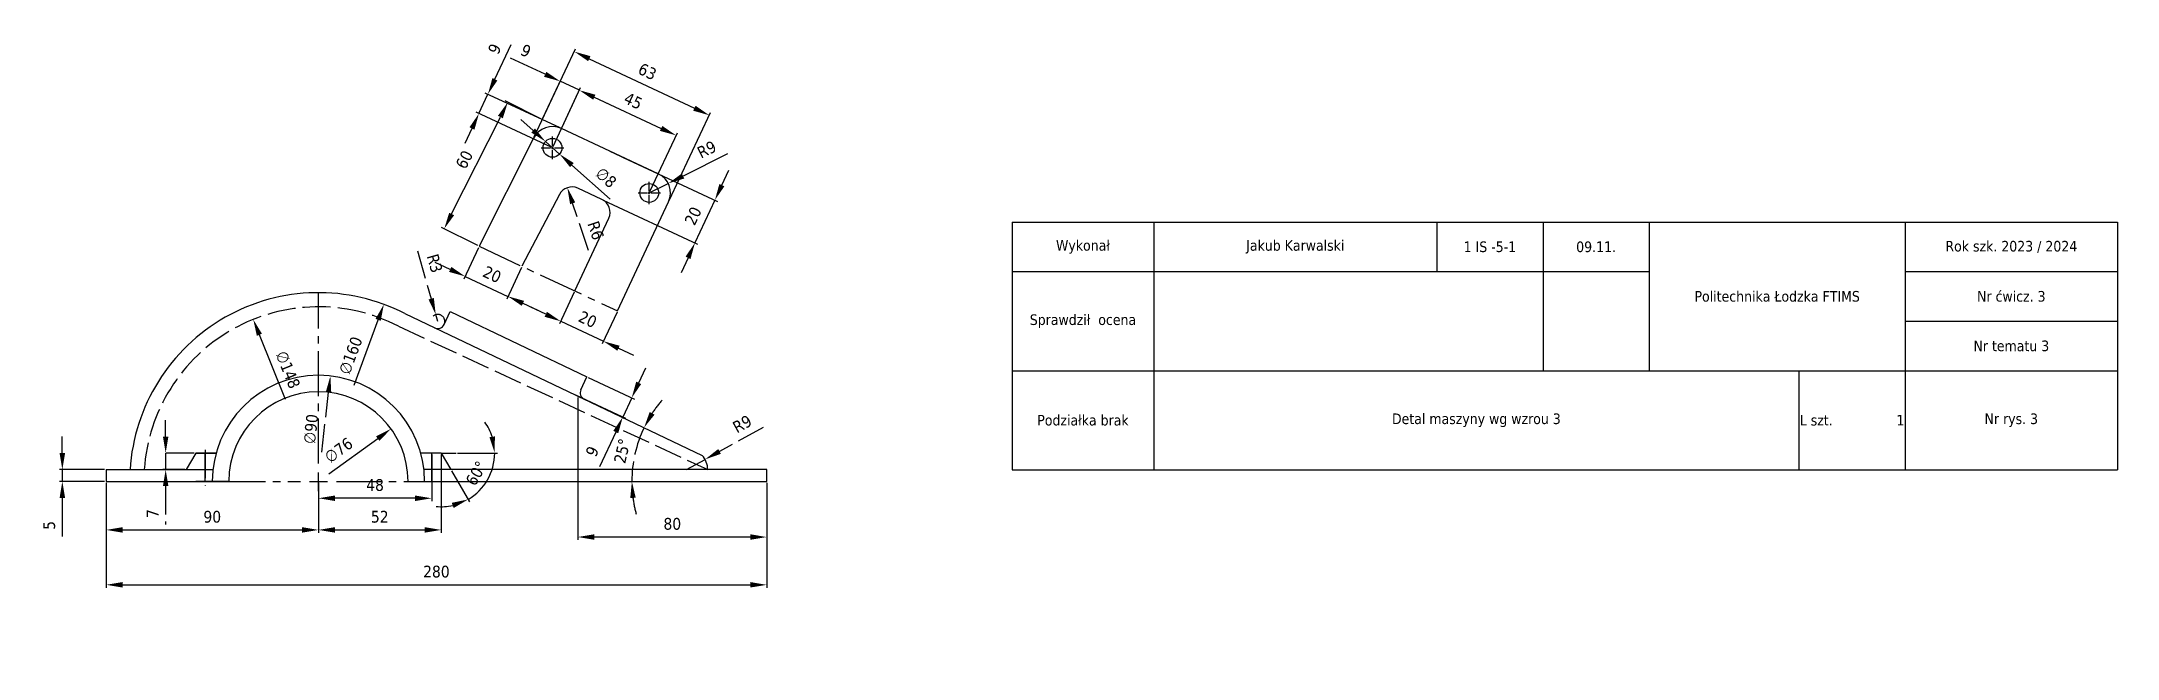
# Model space of a CAD drawing. Header units: millimetres. Extents: x 21 to 901, y -10 to 251.
import ezdxf

# ---------------------------------------------------------------- set-up
doc = ezdxf.new("R2010")
doc.units = ezdxf.units.MM
for name, pattern in [('ACAD_ISO02W100', [15, 12, -3]), ('ACAD_ISO10W100', [18, 12, -3, 0, -3]), ('CENTER2', [28.575, 19.05, -3.175, 3.175, -3.175])]:
    doc.linetypes.add(name, pattern=pattern)
for name, color, linetype in [('OŚ', 10, 'ACAD_ISO10W100'), ('Wymiary', 170, 'ACAD_ISO02W100'), ('WymiaryPrze', 170, 'ACAD_ISO02W100')]:
    doc.layers.add(name, color=color, linetype=linetype)
doc.styles.get("Standard").update_dxf_attribs({"font": 'tahoma.ttf'})
doc.dimstyles.new('Opisowy', dxfattribs={"dimscale": 0, "dimtxt": 5, "dimasz": 7, "dimexe": 1.25, "dimexo": 0.625, "dimgap": 3, "dimtad": 1, "dimtxsty": 'Standard', "dimcen": 2.5, "dimadec": 0, "dimazin": 0, "dimtfac": 1, "dimtmove": 0, "dimatfit": 3, "dimfxl": 1, "dimarcsym": 0})

# ---------------------------------------------------------------- blocks, each defined once
blk = doc.blocks.new('*D4')
at = {"layer": 'Defpoints', "color": 0, "linetype": 'ByBlock', "transparency": 16777216}
for p in [(206.17, 164.25), (224.29, 155.79), (218.35, 143.05)]:
    blk.add_point(p, dxfattribs=at)
at = {"layer": 'Wymiary', "color": 0, "linetype": 'ByBlock', "lineweight": -2, "transparency": 16777216}
for p, q in [((205.91, 163.68), (199.69, 150.37)), ((193.88, 154.47), (187.54, 157.43)), ((200.22, 151.51), (218.35, 143.05)), ((224.03, 155.22), (217.82, 141.91)), ((224.69, 140.09), (231.03, 137.13))]:
    blk.add_line(p, q, dxfattribs=at)
at = {"layer": 'Wymiary', "color": 0, "linetype": 'ByBlock', "transparency": 16777216}
for points in [[(194.37, 155.52), (193.39, 153.41), (200.22, 151.51)], [(225.18, 141.14), (224.2, 139.03), (218.35, 143.05)]]:
    blk.add_solid(points, dxfattribs=at)
at = {"layer": 'Wymiary', "color": 0, "linetype": 'ByBlock', "transparency": 16777216, "insert": (211.63, 152.31), "char_height": 5, "attachment_point": 5, "rotation": 334.97709}
blk.add_mtext('20', dxfattribs=at)
blk = doc.blocks.new('*D5')
at = {"layer": 'Defpoints', "color": 0, "linetype": 'ByBlock', "transparency": 16777216}
for p in [(246.73, 145.31), (264.85, 136.86), (258.86, 124.01)]:
    blk.add_point(p, dxfattribs=at)
at = {"layer": 'Wymiary', "color": 0, "linetype": 'ByBlock', "lineweight": -2, "transparency": 16777216}
for p, q in [((246.47, 144.75), (240.21, 131.34)), ((234.4, 135.44), (228.05, 138.4)), ((240.74, 132.47), (258.86, 124.01)), ((264.59, 136.29), (258.33, 122.88)), ((265.2, 121.05), (271.55, 118.09))]:
    blk.add_line(p, q, dxfattribs=at)
at = {"layer": 'Wymiary', "color": 0, "linetype": 'ByBlock', "transparency": 16777216}
for points in [[(234.89, 136.49), (233.9, 134.38), (240.74, 132.47)], [(265.7, 122.11), (264.71, 120), (258.86, 124.01)]]:
    blk.add_solid(points, dxfattribs=at)
at = {"layer": 'Wymiary', "color": 0, "linetype": 'ByBlock', "transparency": 16777216, "insert": (252.15, 133.28), "char_height": 5, "attachment_point": 5, "rotation": 334.97709}
blk.add_mtext('20', dxfattribs=at)
blk = doc.blocks.new('*D6')
at = {"layer": 'Defpoints', "color": 0, "linetype": 'ByBlock', "transparency": 16777216}
for p in [(29.47, 64.61), (48.02, 69.61), (48.02, 64.61)]:
    blk.add_point(p, dxfattribs=at)
at = {"layer": 'Wymiary', "color": 0, "linetype": 'ByBlock', "lineweight": -2, "transparency": 16777216}
for p, q in [((29.47, 76.61), (29.47, 83.61)), ((47.39, 69.61), (28.22, 69.61)), ((47.39, 64.61), (28.22, 64.61)), ((29.47, 69.61), (29.47, 64.61)), ((29.47, 57.61), (29.47, 41.29))]:
    blk.add_line(p, q, dxfattribs=at)
at = {"layer": 'Wymiary', "color": 0, "linetype": 'ByBlock', "transparency": 16777216}
for points in [[(28.31, 76.61), (30.64, 76.61), (29.47, 69.61)], [(28.31, 57.61), (30.64, 57.61), (29.47, 64.61)]]:
    blk.add_solid(points, dxfattribs=at)
at = {"layer": 'Wymiary', "color": 0, "linetype": 'ByBlock', "transparency": 16777216, "insert": (23.93, 45.95), "char_height": 5, "attachment_point": 5, "rotation": 90}
blk.add_mtext('5', dxfattribs=at)
blk = doc.blocks.new('*D11')
at = {"layer": 'Defpoints', "color": 0, "linetype": 'ByBlock', "transparency": 16777216}
for p in [(48.02, 64.61), (138.02, 64.61), (138.02, 44.05)]:
    blk.add_point(p, dxfattribs=at)
at = {"layer": 'Wymiary', "color": 0, "linetype": 'ByBlock', "lineweight": -2, "transparency": 16777216}
for p, q in [((48.02, 63.98), (48.02, 42.8)), ((138.02, 63.98), (138.02, 42.8)), ((55.02, 44.05), (131.02, 44.05))]:
    blk.add_line(p, q, dxfattribs=at)
at = {"layer": 'Wymiary', "color": 0, "linetype": 'ByBlock', "transparency": 16777216}
for points in [[(55.02, 45.22), (55.02, 42.89), (48.02, 44.05)], [(131.02, 45.22), (131.02, 42.89), (138.02, 44.05)]]:
    blk.add_solid(points, dxfattribs=at)
at = {"layer": 'Wymiary', "color": 0, "linetype": 'ByBlock', "transparency": 16777216, "insert": (93.02, 49.6), "char_height": 5, "attachment_point": 5}
blk.add_mtext('90', dxfattribs=at)
blk = doc.blocks.new('*D12')
at = {"layer": 'Defpoints', "color": 0, "linetype": 'ByBlock', "transparency": 16777216}
for p in [(190.02, 76.61), (138.02, 64.61), (190.02, 44.05)]:
    blk.add_point(p, dxfattribs=at)
at = {"layer": 'Wymiary', "color": 0, "linetype": 'ByBlock', "lineweight": -2, "transparency": 16777216}
for p, q in [((190.02, 75.98), (190.02, 42.8)), ((138.02, 63.98), (138.02, 42.8)), ((145.02, 44.05), (183.02, 44.05))]:
    blk.add_line(p, q, dxfattribs=at)
at = {"layer": 'Wymiary', "color": 0, "linetype": 'ByBlock', "transparency": 16777216}
for points in [[(145.02, 45.22), (145.02, 42.89), (138.02, 44.05)], [(183.02, 45.22), (183.02, 42.89), (190.02, 44.05)]]:
    blk.add_solid(points, dxfattribs=at)
at = {"layer": 'Wymiary', "color": 0, "linetype": 'ByBlock', "transparency": 16777216, "insert": (164.02, 49.6), "char_height": 5, "attachment_point": 5}
blk.add_mtext('52', dxfattribs=at)
blk = doc.blocks.new('*D13')
at = {"layer": 'Defpoints', "color": 0, "linetype": 'ByBlock', "transparency": 16777216}
for p in [(186.02, 76.61), (138.02, 64.61), (138.02, 57.47)]:
    blk.add_point(p, dxfattribs=at)
at = {"layer": 'Wymiary', "color": 0, "linetype": 'ByBlock', "lineweight": -2, "transparency": 16777216}
for p, q in [((186.02, 75.98), (186.02, 56.22)), ((138.02, 63.98), (138.02, 56.22)), ((179.02, 57.47), (145.02, 57.47))]:
    blk.add_line(p, q, dxfattribs=at)
at = {"layer": 'Wymiary', "color": 0, "linetype": 'ByBlock', "transparency": 16777216}
for points in [[(145.02, 58.64), (145.02, 56.31), (138.02, 57.47)], [(179.02, 58.64), (179.02, 56.31), (186.02, 57.47)]]:
    blk.add_solid(points, dxfattribs=at)
at = {"layer": 'Wymiary', "color": 0, "linetype": 'ByBlock', "transparency": 16777216, "insert": (162.02, 63.03), "char_height": 5, "attachment_point": 5}
blk.add_mtext('48', dxfattribs=at)
blk = doc.blocks.new('*D14')
at = {"layer": 'Defpoints', "color": 0, "linetype": 'ByBlock', "transparency": 16777216}
for p in [(48.02, 64.61), (328.02, 64.61), (328.02, 20.79)]:
    blk.add_point(p, dxfattribs=at)
at = {"layer": 'Wymiary', "color": 0, "linetype": 'ByBlock', "lineweight": -2, "transparency": 16777216}
for p, q in [((48.02, 63.98), (48.02, 19.54)), ((328.02, 63.98), (328.02, 19.54)), ((55.02, 20.79), (321.02, 20.79))]:
    blk.add_line(p, q, dxfattribs=at)
at = {"layer": 'Wymiary', "color": 0, "linetype": 'ByBlock', "transparency": 16777216}
for points in [[(55.02, 21.96), (55.02, 19.63), (48.02, 20.79)], [(321.02, 21.96), (321.02, 19.63), (328.02, 20.79)]]:
    blk.add_solid(points, dxfattribs=at)
at = {"layer": 'Wymiary', "color": 0, "linetype": 'ByBlock', "transparency": 16777216, "insert": (188.02, 26.35), "char_height": 5, "attachment_point": 5}
blk.add_mtext('280', dxfattribs=at)
blk = doc.blocks.new('*D15')
at = {"layer": 'Defpoints', "color": 0, "linetype": 'ByBlock', "transparency": 16777216}
for p in [(251.82, 108.9), (248.02, 100.74), (267.01, 91.89)]:
    blk.add_point(p, dxfattribs=at)
at = {"layer": 'Wymiary', "color": 0, "linetype": 'ByBlock', "lineweight": -2, "transparency": 16777216}
for p, q in [((252.39, 108.64), (271.95, 99.51)), ((273.77, 106.39), (276.73, 112.73)), ((248.58, 100.48), (268.14, 91.36)), ((270.81, 100.04), (267.01, 91.89)), ((264.05, 85.54), (257.17, 70.78))]:
    blk.add_line(p, q, dxfattribs=at)
at = {"layer": 'Wymiary', "color": 0, "linetype": 'ByBlock', "transparency": 16777216}
for points in [[(272.72, 106.88), (274.83, 105.89), (270.81, 100.04)], [(262.99, 86.03), (265.11, 85.05), (267.01, 91.89)]]:
    blk.add_solid(points, dxfattribs=at)
at = {"layer": 'Wymiary', "color": 0, "linetype": 'ByBlock', "transparency": 16777216, "insert": (254.1, 77.33), "char_height": 5, "attachment_point": 5, "rotation": 65}
blk.add_mtext('9', dxfattribs=at)
blk = doc.blocks.new('*D16')
at = {"layer": 'Defpoints', "color": 0, "linetype": 'ByBlock', "transparency": 16777216}
for p in [(248.02, 100.74), (328.02, 64.61), (248.02, 41.04)]:
    blk.add_point(p, dxfattribs=at)
at = {"layer": 'Wymiary', "color": 0, "linetype": 'ByBlock', "lineweight": -2, "transparency": 16777216}
for p, q in [((248.02, 100.12), (248.02, 39.79)), ((328.02, 63.98), (328.02, 39.79)), ((321.02, 41.04), (255.02, 41.04))]:
    blk.add_line(p, q, dxfattribs=at)
at = {"layer": 'Wymiary', "color": 0, "linetype": 'ByBlock', "transparency": 16777216}
for points in [[(255.02, 42.21), (255.02, 39.87), (248.02, 41.04)], [(321.02, 42.21), (321.02, 39.87), (328.02, 41.04)]]:
    blk.add_solid(points, dxfattribs=at)
at = {"layer": 'Wymiary', "color": 0, "linetype": 'ByBlock', "transparency": 16777216, "insert": (288.02, 46.59), "char_height": 5, "attachment_point": 5}
blk.add_mtext('80', dxfattribs=at)
blk = doc.blocks.new('*D17')
at = {"layer": 'Defpoints', "color": 0, "transparency": 16777216}
for p in [(174.65, 135.73), (273.2, 80.07), (300.72, 75.61), (176.02, 64.61), (328.02, 64.61)]:
    blk.add_point(p, dxfattribs=at)
at = {"layer": 'Wymiary', "color": 0, "lineweight": -2, "transparency": 16777216}
for start, end in [(139.33258, 146.91907), (154.50555, 180), (187.58648, 195.17297)]:
    blk.add_arc((323.79, 64.61), 52.91, start, end, dxfattribs=at)
at = {"layer": 'Wymiary', "color": 0, "transparency": 16777216}
for points in [[(280.48, 92.91), (278.44, 94.06), (276.04, 87.38)], [(270.19, 57.55), (272.51, 57.7), (270.89, 64.61)]]:
    blk.add_solid(points, dxfattribs=at)
at = {"layer": 'Wymiary', "color": 0, "transparency": 16777216, "insert": (266.77, 77.51), "char_height": 5, "attachment_point": 5, "rotation": 77.25278}
blk.add_mtext('25°', dxfattribs=at)
blk = doc.blocks.new('*D18')
at = {"layer": 'Defpoints', "color": 0, "linetype": 'ByBlock', "transparency": 16777216}
for p in [(190.02, 76.61), (190.02, 76.61), (196.37, 76.61), (194.1, 69.61), (207.46, 62.05)]:
    blk.add_point(p, dxfattribs=at)
at = {"layer": 'Wymiary', "color": 0, "linetype": 'ByBlock', "lineweight": -2, "transparency": 16777216}
for p, q in [((196.99, 76.61), (213.99, 76.61)), ((194.41, 69.07), (202.09, 55.9))]:
    blk.add_line(p, q, dxfattribs=at)
for start, end in [(17.72342, 35.44684), (300.24818, 0), (264.80134, 282.52476)]:
    blk.add_arc((190.02, 76.61), 22.72, start, end, dxfattribs=at)
at = {"layer": 'Wymiary', "color": 0, "linetype": 'ByBlock', "transparency": 16777216}
for points in [[(212.81, 83.7), (210.5, 83.35), (212.74, 76.61)], [(194.52, 55.52), (195.37, 53.34), (201.46, 56.98)]]:
    blk.add_solid(points, dxfattribs=at)
at = {"layer": 'Wymiary', "color": 0, "linetype": 'ByBlock', "transparency": 16777216, "insert": (204.9, 68.06), "char_height": 5, "attachment_point": 5, "rotation": 60.12409}
blk.add_mtext('60°', dxfattribs=at)
blk = doc.blocks.new('*D19')
at = {"layer": 'Defpoints', "color": 0, "transparency": 16777216}
for p in [(86.02, 76.61), (73.27, 69.61), (81.97, 69.61)]:
    blk.add_point(p, dxfattribs=at)
at = {"layer": 'Wymiary', "color": 0, "lineweight": -2, "transparency": 16777216}
for p, q in [((73.27, 83.61), (73.27, 90.61)), ((85.39, 76.61), (72.02, 76.61)), ((73.27, 76.61), (73.27, 69.61)), ((81.35, 69.61), (72.02, 69.61)), ((73.27, 62.61), (73.27, 46.37))]:
    blk.add_line(p, q, dxfattribs=at)
at = {"layer": 'Wymiary', "color": 0, "transparency": 16777216}
for points in [[(72.11, 83.61), (74.44, 83.61), (73.27, 76.61)], [(72.11, 62.61), (74.44, 62.61), (73.27, 69.61)]]:
    blk.add_solid(points, dxfattribs=at)
at = {"layer": 'Wymiary', "color": 0, "transparency": 16777216, "insert": (67.77, 50.99), "char_height": 5, "attachment_point": 5, "rotation": 90}
blk.add_mtext('7', dxfattribs=at)
blk = doc.blocks.new('*D20')
at = {"layer": 'Defpoints', "color": 0, "transparency": 16777216}
for p in [(187.75, 135.3), (188.58, 132.41)]:
    blk.add_point(p, dxfattribs=at)
at = {"layer": 'Wymiary', "color": 0, "lineweight": -2, "transparency": 16777216}
for p, q in [((180.03, 162.27), (185.82, 142.02)), ((188.58, 132.41), (187.75, 135.3))]:
    blk.add_line(p, q, dxfattribs=at)
blk.add_arc((188.58, 132.41), 3, 346.93662, 129.84625, dxfattribs=at)
at = {"layer": 'Wymiary', "color": 0, "transparency": 16777216}
blk.add_solid([(186.94, 142.35), (184.7, 141.7), (187.75, 135.3)], dxfattribs=at)
at = {"layer": 'Wymiary', "color": 0, "transparency": 16777216, "insert": (187.3, 157.04), "char_height": 5, "attachment_point": 5, "rotation": 285.97301}
blk.add_mtext('R3', dxfattribs=at)
blk = doc.blocks.new('*D21')
at = {"layer": 'Defpoints', "color": 0, "transparency": 16777216}
for p in [(301.9, 73.94), (294.02, 69.61)]:
    blk.add_point(p, dxfattribs=at)
at = {"layer": 'Wymiary', "color": 0, "lineweight": -2, "transparency": 16777216}
for p, q in [((326.5, 87.46), (308.04, 77.31)), ((294.02, 69.61), (301.9, 73.94))]:
    blk.add_line(p, q, dxfattribs=at)
at = {"layer": 'Wymiary', "color": 0, "transparency": 16777216}
blk.add_solid([(307.48, 78.34), (308.6, 76.29), (301.9, 73.94)], dxfattribs=at)
at = {"layer": 'Wymiary', "color": 0, "transparency": 16777216, "insert": (317.66, 88.94), "char_height": 5, "attachment_point": 5, "rotation": 28.79291}
blk.add_mtext('R9', dxfattribs=at)
blk = doc.blocks.new('*D22')
at = {"layer": 'Defpoints', "color": 0, "linetype": 'ByBlock', "transparency": 16777216}
for p in [(165.75, 139.65), (110.28, -10.43)]:
    blk.add_point(p, dxfattribs=at)
at = {"layer": 'Wymiary', "color": 0, "linetype": 'ByBlock', "lineweight": -2, "transparency": 16777216}
blk.add_line((153.11, 105.44), (163.32, 133.08), dxfattribs=at)
at = {"layer": 'Wymiary', "color": 0, "linetype": 'ByBlock', "transparency": 16777216}
blk.add_solid([(162.23, 133.49), (164.42, 132.68), (165.75, 139.65)], dxfattribs=at)
at = {"layer": 'Wymiary', "color": 0, "linetype": 'ByBlock', "transparency": 16777216, "insert": (151.66, 117.95), "char_height": 5, "attachment_point": 5, "rotation": 69.71417}
blk.add_mtext('∅160', dxfattribs=at)
blk = doc.blocks.new('*D23')
at = {"layer": 'Defpoints', "color": 0, "linetype": 'ByBlock', "transparency": 16777216}
for p in [(110.39, 133.26), (165.64, -4.04)]:
    blk.add_point(p, dxfattribs=at)
at = {"layer": 'Wymiary', "color": 0, "linetype": 'ByBlock', "lineweight": -2, "transparency": 16777216}
blk.add_line((124.01, 99.4), (113, 126.76), dxfattribs=at)
at = {"layer": 'Wymiary', "color": 0, "linetype": 'ByBlock', "transparency": 16777216}
blk.add_solid([(114.08, 127.2), (111.92, 126.33), (110.39, 133.26)], dxfattribs=at)
at = {"layer": 'Wymiary', "color": 0, "linetype": 'ByBlock', "transparency": 16777216, "insert": (125.1, 111.96), "char_height": 5, "attachment_point": 5, "rotation": 291.92199}
blk.add_mtext('∅148', dxfattribs=at)
blk = doc.blocks.new('*D24')
at = {"layer": 'Defpoints', "color": 0, "linetype": 'ByBlock', "transparency": 16777216}
for p in [(168.81, 86.88), (107.22, 42.34)]:
    blk.add_point(p, dxfattribs=at)
at = {"layer": 'Wymiary', "color": 0, "linetype": 'ByBlock', "lineweight": -2, "transparency": 16777216}
blk.add_line((142.39, 67.77), (163.13, 82.78), dxfattribs=at)
at = {"layer": 'Wymiary', "color": 0, "linetype": 'ByBlock', "transparency": 16777216}
blk.add_solid([(162.45, 83.72), (163.82, 81.83), (168.81, 86.88)], dxfattribs=at)
at = {"layer": 'Wymiary', "color": 0, "linetype": 'ByBlock', "transparency": 16777216, "insert": (146.59, 77.84), "char_height": 5, "attachment_point": 5, "rotation": 35.8758}
blk.add_mtext('∅76', dxfattribs=at)
blk = doc.blocks.new('*D25')
at = {"layer": 'Defpoints', "color": 0, "transparency": 16777216}
for p in [(143.09, 109.32), (132.94, 19.9)]:
    blk.add_point(p, dxfattribs=at)
at = {"layer": 'Wymiary', "color": 0, "lineweight": -2, "transparency": 16777216}
blk.add_line((139.41, 76.94), (142.3, 102.37), dxfattribs=at)
at = {"layer": 'Wymiary', "color": 0, "transparency": 16777216}
blk.add_solid([(141.14, 102.5), (143.46, 102.23), (143.09, 109.32)], dxfattribs=at)
at = {"layer": 'Wymiary', "color": 0, "transparency": 16777216, "insert": (134.81, 86.82), "char_height": 5, "attachment_point": 5, "rotation": 83.52719}
blk.add_mtext('∅90', dxfattribs=at)
blk = doc.blocks.new('*D26')
at = {"layer": 'Defpoints', "color": 0, "transparency": 16777216}
for p in [(243.53, 189.11), (245.46, 183.42)]:
    blk.add_point(p, dxfattribs=at)
at = {"layer": 'Wymiary', "color": 0, "lineweight": -2, "transparency": 16777216}
blk.add_line((252.55, 162.53), (245.78, 182.48), dxfattribs=at)
at = {"layer": 'Wymiary', "color": 0, "transparency": 16777216}
blk.add_solid([(246.89, 182.85), (244.68, 182.1), (243.53, 189.11)], dxfattribs=at)
at = {"layer": 'Wymiary', "color": 0, "transparency": 16777216, "insert": (255.55, 170.97), "char_height": 5, "attachment_point": 5, "rotation": 288.73826}
blk.add_mtext('R6', dxfattribs=at)
blk = doc.blocks.new('*D27')
at = {"layer": 'Defpoints', "color": 0, "linetype": 'ByBlock', "transparency": 16777216}
for p in [(278.25, 186.88), (286.3, 190.91)]:
    blk.add_point(p, dxfattribs=at)
at = {"layer": 'Wymiary', "color": 0, "linetype": 'ByBlock', "lineweight": -2, "transparency": 16777216}
for p, q in [((311.41, 203.46), (292.56, 194.04)), ((278.25, 186.88), (286.3, 190.91))]:
    blk.add_line(p, q, dxfattribs=at)
at = {"layer": 'Wymiary', "color": 0, "linetype": 'ByBlock', "transparency": 16777216}
blk.add_solid([(292.04, 195.08), (293.08, 192.99), (286.3, 190.91)], dxfattribs=at)
at = {"layer": 'Wymiary', "color": 0, "linetype": 'ByBlock', "transparency": 16777216, "insert": (302.63, 205.28), "char_height": 5, "attachment_point": 5, "rotation": 26.56307}
blk.add_mtext('R9', dxfattribs=at)
blk = doc.blocks.new('*D28')
at = {"layer": 'Defpoints', "color": 0, "linetype": 'ByBlock', "transparency": 16777216}
for p in [(234.25, 208.67), (240.22, 203.35)]:
    blk.add_point(p, dxfattribs=at)
at = {"layer": 'Wymiary', "color": 0, "linetype": 'ByBlock', "lineweight": -2, "transparency": 16777216}
for p, q in [((229.02, 213.33), (223.8, 217.99)), ((234.25, 208.67), (240.22, 203.35)), ((261.66, 184.23), (245.44, 198.69))]:
    blk.add_line(p, q, dxfattribs=at)
at = {"layer": 'Wymiary', "color": 0, "linetype": 'ByBlock', "transparency": 16777216}
for points in [[(229.8, 214.2), (228.24, 212.46), (234.25, 208.67)], [(246.22, 199.56), (244.67, 197.82), (240.22, 203.35)]]:
    blk.add_solid(points, dxfattribs=at)
at = {"layer": 'Wymiary', "color": 0, "linetype": 'ByBlock', "transparency": 16777216, "insert": (259.95, 193.38), "char_height": 5, "attachment_point": 5, "rotation": 318.27987}
blk.add_mtext('∅8', dxfattribs=at)
blk = doc.blocks.new('*D29')
at = {"layer": 'Defpoints', "color": 0, "linetype": 'ByBlock', "transparency": 16777216}
for p in [(218.29, 225.31), (233.11, 217.86), (206.17, 164.25)]:
    blk.add_point(p, dxfattribs=at)
at = {"layer": 'Wymiary', "color": 0, "linetype": 'ByBlock', "lineweight": -2, "transparency": 16777216}
for p, q in [((232.56, 218.14), (217.18, 225.87)), ((194.49, 177.95), (215.15, 219.05)), ((205.61, 164.53), (190.23, 172.26))]:
    blk.add_line(p, q, dxfattribs=at)
at = {"layer": 'Wymiary', "color": 0, "linetype": 'ByBlock', "transparency": 16777216}
for points in [[(214.11, 219.58), (216.19, 218.53), (218.29, 225.31)], [(193.45, 178.48), (195.54, 177.43), (191.35, 171.7)]]:
    blk.add_solid(points, dxfattribs=at)
at = {"layer": 'Wymiary', "color": 0, "linetype": 'ByBlock', "transparency": 16777216, "insert": (199.86, 201), "char_height": 5, "attachment_point": 5, "rotation": 63.31677}
blk.add_mtext('60', dxfattribs=at)
blk = doc.blocks.new('*D30')
at = {"layer": 'Defpoints', "color": 0, "linetype": 'ByBlock', "transparency": 16777216}
for p in [(303.72, 219.79), (229.19, 210.05), (286.41, 183.08)]:
    blk.add_point(p, dxfattribs=at)
at = {"layer": 'Wymiary', "color": 0, "linetype": 'ByBlock', "lineweight": -2, "transparency": 16777216}
for p, q in [((229.46, 210.62), (247.03, 247.9)), ((252.83, 243.78), (297.38, 222.78)), ((286.67, 183.64), (304.25, 220.92))]:
    blk.add_line(p, q, dxfattribs=at)
at = {"layer": 'Wymiary', "color": 0, "linetype": 'ByBlock', "transparency": 16777216}
for points in [[(253.33, 244.84), (252.33, 242.72), (246.5, 246.76)], [(297.88, 223.83), (296.89, 221.72), (303.72, 219.79)]]:
    blk.add_solid(points, dxfattribs=at)
at = {"layer": 'Wymiary', "color": 0, "linetype": 'ByBlock', "transparency": 16777216, "insert": (277.48, 238.3), "char_height": 5, "attachment_point": 5, "rotation": 334.76055}
blk.add_mtext('63', dxfattribs=at)
blk = doc.blocks.new('*D7')
at = {"layer": 'Defpoints', "color": 0, "linetype": 'ByBlock', "transparency": 16777216}
for p in [(289.63, 211.27), (237.23, 206.01), (278.25, 186.88)]:
    blk.add_point(p, dxfattribs=at)
at = {"layer": 'Wymiary', "color": 0, "linetype": 'ByBlock', "lineweight": -2, "transparency": 16777216}
for p, q in [((237.5, 206.57), (249.13, 231.54)), ((254.95, 227.44), (283.28, 214.23)), ((278.52, 187.45), (290.15, 212.41))]:
    blk.add_line(p, q, dxfattribs=at)
at = {"layer": 'Wymiary', "color": 0, "linetype": 'ByBlock', "transparency": 16777216}
for points in [[(255.44, 228.5), (254.46, 226.39), (248.61, 230.4)], [(283.78, 215.29), (282.79, 213.18), (289.63, 211.27)]]:
    blk.add_solid(points, dxfattribs=at)
at = {"layer": 'Wymiary', "color": 0, "linetype": 'ByBlock', "transparency": 16777216, "insert": (271.46, 225.86), "char_height": 5, "attachment_point": 5, "rotation": 335}
blk.add_mtext('45', dxfattribs=at)
blk = doc.blocks.new('*D8')
at = {"layer": 'Defpoints', "color": 0, "linetype": 'ByBlock', "transparency": 16777216}
for p in [(240.49, 234.19), (232.91, 217.95), (241.04, 214.17)]:
    blk.add_point(p, dxfattribs=at)
at = {"layer": 'Wymiary', "color": 0, "linetype": 'ByBlock', "lineweight": -2, "transparency": 16777216}
for p, q in [((234.14, 237.15), (219.38, 244.03)), ((233.18, 218.52), (241.01, 235.32)), ((248.61, 230.4), (240.49, 234.19)), ((241.3, 214.73), (249.13, 231.54)), ((254.95, 227.44), (261.29, 224.49))]:
    blk.add_line(p, q, dxfattribs=at)
at = {"layer": 'Wymiary', "color": 0, "linetype": 'ByBlock', "transparency": 16777216}
for points in [[(234.64, 238.2), (233.65, 236.09), (240.49, 234.19)], [(255.44, 228.5), (254.46, 226.39), (248.61, 230.4)]]:
    blk.add_solid(points, dxfattribs=at)
at = {"layer": 'Wymiary', "color": 0, "linetype": 'ByBlock', "transparency": 16777216, "insert": (225.94, 247.1), "char_height": 5, "attachment_point": 5, "rotation": 335}
blk.add_mtext('9', dxfattribs=at)
blk = doc.blocks.new('*D9')
at = {"layer": 'Defpoints', "color": 0, "linetype": 'ByBlock', "transparency": 16777216}
for p in [(209.86, 228.7), (241.04, 214.17), (237.23, 206.01)]:
    blk.add_point(p, dxfattribs=at)
at = {"layer": 'Wymiary', "color": 0, "linetype": 'ByBlock', "lineweight": -2, "transparency": 16777216}
for p, q in [((212.82, 235.05), (219.7, 249.81)), ((240.47, 214.43), (208.73, 229.23)), ((236.67, 206.27), (204.93, 221.07)), ((206.06, 220.54), (209.86, 228.7)), ((203.1, 214.2), (200.14, 207.86))]:
    blk.add_line(p, q, dxfattribs=at)
at = {"layer": 'Wymiary', "color": 0, "linetype": 'ByBlock', "transparency": 16777216}
for points in [[(211.76, 235.54), (213.88, 234.55), (209.86, 228.7)], [(202.04, 214.69), (204.16, 213.71), (206.06, 220.54)]]:
    blk.add_solid(points, dxfattribs=at)
at = {"layer": 'Wymiary', "color": 0, "linetype": 'ByBlock', "transparency": 16777216, "insert": (212.71, 247.95), "char_height": 5, "attachment_point": 5, "rotation": 65}
blk.add_mtext('9', dxfattribs=at)
blk = doc.blocks.new('*D10')
at = {"layer": 'Defpoints', "color": 0, "linetype": 'ByBlock', "transparency": 16777216}
for p in [(266.65, 202.22), (258.2, 184.1), (297.62, 165.72)]:
    blk.add_point(p, dxfattribs=at)
at = {"layer": 'Wymiary', "color": 0, "linetype": 'ByBlock', "lineweight": -2, "transparency": 16777216}
for p, q in [((267.21, 201.96), (307.21, 183.31)), ((309.03, 190.18), (311.99, 196.53)), ((258.77, 183.84), (298.76, 165.19)), ((306.07, 183.84), (297.62, 165.72)), ((294.67, 159.37), (291.71, 153.03))]:
    blk.add_line(p, q, dxfattribs=at)
at = {"layer": 'Wymiary', "color": 0, "linetype": 'ByBlock', "transparency": 16777216}
for points in [[(307.97, 190.67), (310.09, 189.69), (306.07, 183.84)], [(293.61, 159.87), (295.72, 158.88), (297.62, 165.72)]]:
    blk.add_solid(points, dxfattribs=at)
at = {"layer": 'Wymiary', "color": 0, "linetype": 'ByBlock', "transparency": 16777216, "insert": (296.82, 177.12), "char_height": 5, "attachment_point": 5, "rotation": 65}
blk.add_mtext('20', dxfattribs=at)
blk = doc.blocks.new('*U1')
at = {"layer": 'OŚ', "color": 0, "linetype": 'CENTER2', "transparency": 16777216}
for p, q in [((0, 7.6), (0, 80)), ((-41.5, 0), (-7.6, 0)), ((7.6, 0), (41.5, 0)), ((0, -4.09), (0, -3.8))]:
    blk.add_line(p, q, dxfattribs=at)
at = {"layer": 'OŚ', "color": 0, "linetype": 'Continuous', "transparency": 16777216}
for p, q in [((-3.8, 0), (3.8, 0)), ((0, -3.8), (0, 3.8))]:
    blk.add_line(p, q, dxfattribs=at)
blk = doc.blocks.new('*U2')
at = {"layer": 'OŚ', "color": 0, "linetype": 'CENTER2', "transparency": 16777216}
for p, q in [((-4.77, 0), (-0.8, 0)), ((0, 0.8), (0, 4.77)), ((0.8, 0), (4.77, 0)), ((0, -4.77), (0, -0.8))]:
    blk.add_line(p, q, dxfattribs=at)
at = {"layer": 'OŚ', "color": 0, "linetype": 'Continuous', "transparency": 16777216}
for p, q in [((-0.4, 0), (0.4, 0)), ((0, -0.4), (0, 0.4))]:
    blk.add_line(p, q, dxfattribs=at)
blk = doc.blocks.new('*U3')
at = {"layer": 'OŚ', "color": 0, "linetype": 'CENTER2', "transparency": 16777216}
for p, q in [((-4.77, 0), (-0.8, 0)), ((0, 0.8), (0, 4.77)), ((0.8, 0), (4.77, 0)), ((0, -4.77), (0, -0.8))]:
    blk.add_line(p, q, dxfattribs=at)
at = {"layer": 'OŚ', "color": 0, "linetype": 'Continuous', "transparency": 16777216}
for p, q in [((-0.4, 0), (0.4, 0)), ((0, -0.4), (0, 0.4))]:
    blk.add_line(p, q, dxfattribs=at)
blk = doc.blocks.new('*T36')
at = {"color": 0, "linetype": 'ByBlock', "lineweight": -2, "transparency": 16777216}
for p, q in [((0, 0), (468.5, 0)), ((0, 0), (0, -105)), ((60, 0), (60, -105)), ((180, 0), (180, -21)), ((225, 0), (225, -63)), ((270, 0), (270, -63)), ((378.5, 0), (378.5, -105)), ((468.5, 0), (468.5, -105)), ((0, -21), (270, -21)), ((378.5, -21), (468.5, -21)), ((378.5, -42), (468.5, -42)), ((0, -63), (468.5, -63)), ((333.5, -63), (333.5, -105)), ((0, -105), (468.5, -105))]:
    blk.add_line(p, q, dxfattribs=at)
at = {"color": 0, "transparency": 16777216, "char_height": 4.5, "attachment_point": 5}
for s, insert, width in [('{\\fTahoma|b0|i0|c0|p34;Wykonał}', (30, -10.5), 57), ('Jakub Karwalski', (120, -10.5), 117), ('1 IS -5-1', (202.5, -10.5), 42), ('09.11.', (247.5, -10.5), 42), ('Rok szk. 2023 / 2024', (423.5, -10.5), 87), ('Politechnika Łodzka FTIMS', (324.25, -31.5), 105.5), ('Nr ćwicz. 3', (423.5, -31.5), 87), ('Sprawdził  ocena', (30, -42), 57), ('Nr tematu 3', (423.5, -52.5), 87), ('Podziałka brak', (30, -84), 57), ('Detal maszyny wg wzrou 3', (196.75, -84), 270.5), ('L szt.                1', (356, -84), 42), ('Nr rys. 3', (423.5, -84), 87)]:
    blk.add_mtext(s, dxfattribs=dict(at, insert=insert, width=width))

msp = doc.modelspace()

# ---------------------------------------------------------------- linework, layer by layer
for p, q in [((282.055, 195.037), (241.035, 214.165)), ((229.19, 210.05), (206.171, 164.249)), ((261.545, 204.601), (282.055, 195.037)), ((240.139, 186.196), (224.294, 155.789)), ((258.199, 184.103), (247.995, 188.861)), ((246.732, 145.315), (261.101, 176.129)), ((264.855, 136.855), (286.408, 183.077)), ((191.294, 131.143), (193.819, 136.557)), ((193.819, 136.557), (251.819, 108.9)), ((249.272, 103.438), (251.819, 108.9)), ((267.011, 91.885), (247.147, 101.157)), ((190.015, 76.609), (186.015, 76.609))]:
    msp.add_line(p, q)
for centre in [(237.232, 206.009), (278.252, 186.881)]:
    msp.add_circle(centre, 4)
for centre, radius, start, end in [((237.232, 206.009), 9, 65, 153.316767), ((278.252, 186.881), 9, 335, 65), ((245.459, 183.423), 6, 65, 152.476517), ((255.663, 178.665), 6, 335, 65), ((188.575, 132.411), 3, 244.505552, 335), ((251.991, 102.171), 3, 155, 244.505552), ((294.015, 69.609), 9, 0, 41.810315)]:
    msp.add_arc(centre, radius, start, end)
at = {"layer": 'Defpoints'}
for p, q in [((174.648, 135.728), (300.723, 75.609)), ((86.015, 76.609), (81.974, 69.609)), ((86.015, 76.609), (94.645, 76.609)), ((94.645, 76.609), (86.015, 76.609)), ((190.015, 76.609), (181.386, 76.609)), ((190.015, 76.609), (194.097, 69.609)), ((48.015, 69.609), (48.015, 64.609)), ((48.015, 69.609), (93.294, 69.609)), ((48.015, 64.609), (93.015, 64.609)), ((48.015, 64.609), (100.015, 64.609)), ((100.015, 64.609), (86.015, 64.609)), ((176.015, 64.609), (328.015, 64.609)), ((176.015, 64.609), (190.015, 64.609)), ((217.859, 69.609), (182.737, 69.609)), ((248.015, 69.609), (217.859, 69.609)), ((328.015, 69.609), (248.015, 69.609)), ((328.015, 69.609), (303.015, 69.609)), ((328.015, 64.609), (328.015, 69.609))]:
    msp.add_line(p, q, dxfattribs=at)
for radius, start, end in [(80, 62.747731, 176.416678), (45, 0, 180), (38, 0, 180)]:
    msp.add_arc((138.015, 64.609), radius, start, end, dxfattribs=at)
at = {"layer": 'OŚ', "linetype": 'CENTER2'}
msp.add_line((206.171, 164.249), (264.855, 136.855), dxfattribs=at)
at = {"layer": 'OŚ'}
for p, q in [((90.015, 64.609), (90.015, 77.985)), ((90.015, 77.985), (90.015, 61.492)), ((186.015, 76.609), (186.015, 62.488))]:
    msp.add_line(p, q, dxfattribs=at)
at = {"layer": 'Wymiary'}
msp.add_line((190.015, 76.609), (196.366, 76.609), dxfattribs=at)
at = {"layer": 'WymiaryPrze'}
msp.add_line((171.901, 130.394), (303.015, 69.609), dxfattribs=at)
msp.add_arc((138.015, 64.609), 74, 62.747731, 176.125712, dxfattribs=at)

# ---------------------------------------------------------------- block references
msp.add_blockref('*T36', (432.078, 174.52))
at = {"layer": 'OŚ', "linetype": 'CENTER2'}
for name, p in [('*U2', (237.232, 206.009)), ('*U3', (278.252, 186.881)), ('*U1', (138.015, 64.609))]:
    msp.add_blockref(name, p, dxfattribs=at)

# ---------------------------------------------------------------- dimensions: what is measured, and where the dimension line sits
at = {"layer": 'Wymiary', "linetype": 'ByBlock'}
for p1, p2, distance, picture, middle in [((237.232, 206.009), (241.035, 214.165), 34.396, '*D9', (212.708, 247.946)), ((206.171, 164.249), (233.115, 217.859), 16.588, '*D29', (199.859, 200.996)), ((206.171, 164.249), (224.294, 155.789), -14.062, '*D4', (211.633, 152.308)), ((246.732, 145.315), (264.855, 136.855), -14.171, '*D5', (252.148, 133.276)), ((251.819, 108.9), (248.015, 100.743), 20.959, '*D15', (254.099, 77.335))]:
    dim = msp.add_aligned_dim(p1=p1, p2=p2, distance=distance, dimstyle='Opisowy', override={"dimtxt": 5, "dimasz": 7, "dimgap": 3}, dxfattribs=at)
    dim.commit()
    dim.dimension.update_dxf_attribs({"geometry": picture, "text_midpoint": middle})
for p1, p2, distance, text, picture, middle in [((241.035, 214.165), (232.915, 217.952), -17.916, '9', '*D8', (225.936, 247.101)), ((229.19, 210.05), (286.408, 183.077), 40.59, '63', '*D30', (277.475, 238.303)), ((237.232, 206.009), (278.252, 186.881), 26.916, '45', '*D7', (271.459, 225.862)), ((266.648, 202.222), (258.199, 184.103), 43.502, '20', '*D10', (296.817, 177.125))]:
    dim = msp.add_aligned_dim(p1=p1, p2=p2, distance=distance, text=text, dimstyle='Opisowy', override={"dimtxt": 5, "dimasz": 7, "dimgap": 3}, dxfattribs=at)
    dim.commit()
    dim.dimension.update_dxf_attribs({"geometry": picture, "text_midpoint": middle})
dim = msp.add_diameter_dim_2p(p1=(234.246, 208.671), p2=(240.217, 203.347), dimstyle='Opisowy', override={"dimtxt": 5, "dimasz": 7, "dimgap": 3}, dxfattribs=at)
dim.commit()
dim.dimension.update_dxf_attribs({"geometry": '*D28', "text_midpoint": (259.952, 193.378)})
dim = msp.add_radius_dim(center=(278.252, 186.881), mpoint=(286.302, 190.905), dimstyle='Opisowy', override={"dimtxt": 5, "dimasz": 7, "dimgap": 3}, dxfattribs=at)
dim.commit()
dim.dimension.update_dxf_attribs({"geometry": '*D27', "text_midpoint": (302.634, 205.279)})
at = {"layer": 'Wymiary'}
dim = msp.add_radius_dim(center=(245.459, 183.423), mpoint=(243.532, 189.105), dimstyle='Opisowy', override={"dimtxt": 5, "dimasz": 7, "dimgap": 3}, dxfattribs=at)
dim.commit()
dim.dimension.update_dxf_attribs({"geometry": '*D26', "text_midpoint": (250.288, 169.19), "dimtype": 164})
for center, mpoint, picture, middle in [((188.575, 132.411), (187.75, 135.295), '*D20', (187.302, 157.043)), ((294.015, 69.609), (301.903, 73.943), '*D21', (317.664, 88.942))]:
    dim = msp.add_radius_dim(center=center, mpoint=mpoint, dimstyle='Opisowy', override={"dimtxt": 5, "dimasz": 7, "dimgap": 3}, dxfattribs=at)
    dim.commit()
    dim.dimension.update_dxf_attribs({"geometry": picture, "text_midpoint": middle})
at = {"layer": 'Wymiary', "linetype": 'ByBlock'}
for p1, p2, picture, middle in [((110.279, -10.429), (165.752, 139.647), '*D22', (157.003, 115.977)), ((165.643, -4.041), (110.388, 133.258), '*D23', (119.814, 109.835)), ((107.224, 42.339), (168.806, 86.878), '*D24', (149.927, 73.224))]:
    dim = msp.add_diameter_dim_2p(p1=p1, p2=p2, dimstyle='Opisowy', override={"dimtxt": 5, "dimasz": 7, "dimgap": 3}, dxfattribs=at)
    dim.commit()
    dim.dimension.update_dxf_attribs({"geometry": picture, "text_midpoint": middle, "dimtype": 163})
at = {"layer": 'Wymiary'}
dim = msp.add_angular_dim_2l(base=(273.197, 80.073), line1=((176.015, 64.609), (328.015, 64.609)), line2=((174.648, 135.728), (300.723, 75.609)), dimstyle='Opisowy', override={"dimscale": 0, "dimtxt": 5, "dimasz": 7, "dimgap": 3}, dxfattribs=at)
dim.commit()
dim.dimension.update_dxf_attribs({"geometry": '*D17', "text_midpoint": (266.774, 77.507)})
dim = msp.add_diameter_dim_2p(p1=(132.942, 19.895), p2=(143.088, 109.322), dimstyle='Opisowy', override={"dimtxt": 5, "dimasz": 7, "dimgap": 3}, dxfattribs=at)
dim.commit()
dim.dimension.update_dxf_attribs({"geometry": '*D25', "text_midpoint": (140.462, 86.178), "dimtype": 163})
at = {"layer": 'Wymiary', "linetype": 'ByBlock'}
for base, p1, p2, picture, middle in [((248.015, 41.04), (328.015, 64.609), (248.015, 100.743), '*D16', (288.015, 46.593)), ((190.015, 44.052), (138.015, 64.609), (190.015, 76.609), '*D12', (164.015, 49.605)), ((138.015, 57.473), (186.015, 76.609), (138.015, 64.609), '*D13', (162.015, 63.026)), ((138.015, 44.052), (48.015, 64.609), (138.015, 64.609), '*D11', (93.015, 49.605)), ((328.015, 20.793), (48.015, 64.609), (328.015, 64.609), '*D14', (188.015, 26.346))]:
    dim = msp.add_linear_dim(base=base, p1=p1, p2=p2, dimstyle='Opisowy', override={"dimtxt": 5, "dimasz": 7, "dimgap": 3}, dxfattribs=at)
    dim.commit()
    dim.dimension.update_dxf_attribs({"geometry": picture, "text_midpoint": middle})
at = {"layer": 'Wymiary'}
dim = msp.add_linear_dim(base=(73.275, 69.609), p1=(86.015, 76.609), p2=(81.974, 69.609), angle=90, dimstyle='Opisowy', override={"dimtxt": 5, "dimasz": 7, "dimgap": 3}, dxfattribs=at)
dim.commit()
dim.dimension.update_dxf_attribs({"geometry": '*D19', "text_midpoint": (67.775, 50.99)})
at = {"layer": 'Wymiary', "linetype": 'ByBlock'}
dim = msp.add_angular_dim_2l(base=(207.462, 62.055), line1=((190.015, 76.609), (196.366, 76.609)), line2=((190.015, 76.609), (194.097, 69.609)), dimstyle='Opisowy', override={"dimscale": 0, "dimtxt": 5, "dimasz": 7, "dimgap": 3}, dxfattribs=at)
dim.commit()
dim.dimension.update_dxf_attribs({"geometry": '*D18', "text_midpoint": (204.901, 68.057)})
dim = msp.add_linear_dim(base=(29.472, 64.609), p1=(48.015, 69.609), p2=(48.015, 64.609), angle=90, dimstyle='Opisowy', override={"dimtxt": 5, "dimasz": 7, "dimgap": 3}, dxfattribs=at)
dim.commit()
dim.dimension.update_dxf_attribs({"geometry": '*D6', "text_midpoint": (23.929, 45.951)})

doc.saveas('drawing.dxf')
